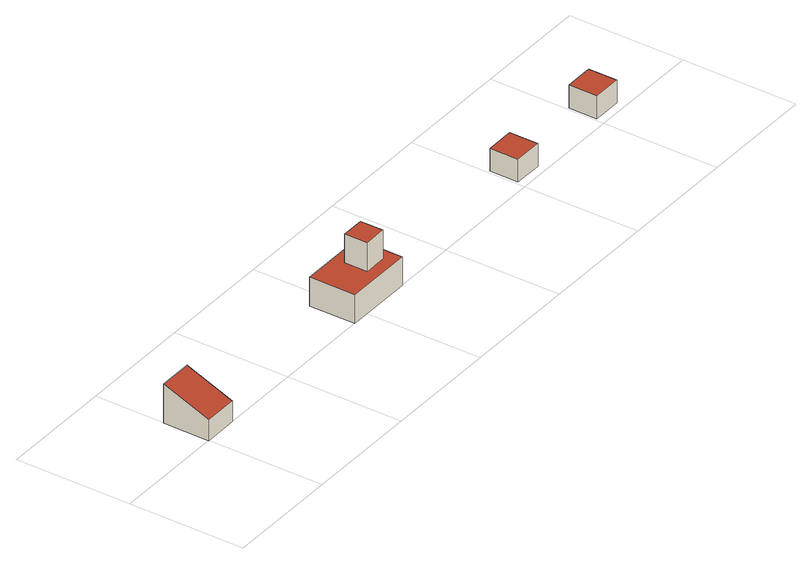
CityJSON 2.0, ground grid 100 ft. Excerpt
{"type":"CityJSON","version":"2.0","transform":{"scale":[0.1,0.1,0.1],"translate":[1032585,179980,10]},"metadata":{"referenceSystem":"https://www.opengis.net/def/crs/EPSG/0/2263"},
"CityObjects":{
"building1":{"type":"Building","attributes":{"BIN":"4000004"},"geometry":[{"type":"MultiSurface","lod":"2","boundaries":[[[0,1,2,3]],[[1,4,5,2]],[[0,6,4,1]],[[3,7,6,0]],[[2,5,7,3]],[[4,6,7,5]]],"semantics":{"surfaces":[{"type":"GroundSurface"},{"type":"WallSurface"},{"type":"RoofSurface"}],"values":[0,1,1,1,1,2]}}]},
"building2":{"type":"Building","attributes":{"BIN":"4000005"},"geometry":[{"type":"MultiSurface","lod":"2","boundaries":[[[8,9,10,11]],[[9,12,13,10]],[[8,14,12,9]],[[11,15,14,8]],[[10,13,15,11]],[[16,17,18,19]],[[20,21,17,16]],[[22,23,21,20]],[[19,18,23,22]],[[12,14,15,13],[20,16,19,22]],[[17,21,23,18]]],"semantics":{"surfaces":[{"type":"GroundSurface"},{"type":"WallSurface"},{"type":"RoofSurface"}],"values":[0,1,1,1,1,1,1,1,1,2,2]}}]},
"building3":{"type":"Building","geometry":[{"type":"MultiSurface","lod":"2","boundaries":[[[24,25,26,27]],[[25,28,29,26]],[[24,30,28,25]],[[27,31,30,24]],[[26,29,31,27]],[[28,30,31,29]]],"semantics":{"surfaces":[{"type":"GroundSurface"},{"type":"WallSurface"},{"type":"RoofSurface"}],"values":[0,1,1,1,1,2]}}]},
"building4":{"type":"Building","attributes":{"BIN":"4000000"},"geometry":[{"type":"MultiSurface","lod":"2","boundaries":[[[32,33,34,35]],[[33,36,37,34]],[[32,38,36,33]],[[35,39,38,32]],[[34,37,39,35]],[[36,38,39,37]]],"semantics":{"surfaces":[{"type":"GroundSurface"},{"type":"WallSurface"},{"type":"RoofSurface"}],"values":[0,1,1,1,1,2]}}]}
},
"vertices":[
[300,400,0],[300,0,0],[0,0,0],[0,400,0],[300,0,180],[0,0,180],[300,400,340],[0,400,340],
[2450,400,0],[2450,0,0],[1850,0,0],[1850,400,0],[2450,0,250],[1850,0,250],[2450,400,250],[1850,400,250],[2350,100,250],[2350,100,500],[2150,100,500],[2150,100,250],[2350,300,250],[2350,300,500],[2150,300,250],[2150,300,500],
[4275,325,0],[4275,75,0],[4025,75,0],[4025,325,0],[4275,75,200],[4025,75,200],[4275,325,200],[4025,325,200],
[5275,325,0],[5275,75,0],[5025,75,0],[5025,325,0],[5275,75,200],[5025,75,200],[5275,325,200],[5025,325,200]
]}
